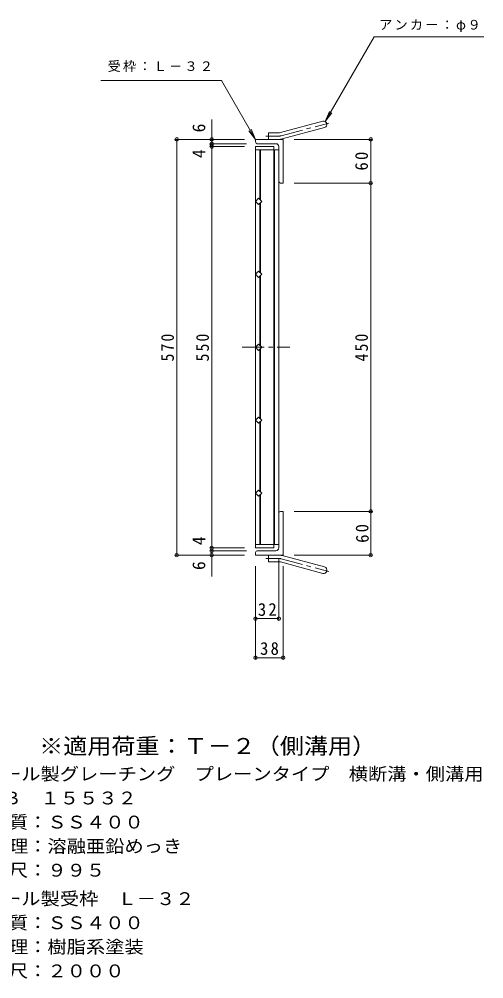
# Model space of a CAD drawing. Units: millimetres, scale not verified. Extents: x -921 to 982, y -824 to 694.
# Drawn here: x 345 to 982, y -668 to 648 of the extents above; entities that cross this region are included whole.
import ezdxf
from ezdxf.enums import TextEntityAlignment as Align

# ---------------------------------------------------------------- set-up
doc = ezdxf.new("R2010")
doc.units = ezdxf.units.MM
doc.header["$LTSCALE"] = 6
doc.header["$PDMODE"] = 32
doc.header["$PDSIZE"] = 4.8
doc.linetypes.add('CHAIN1', pattern=[8, 5, -1, 1, -1])
for name, color, linetype, lineweight in [('B-1_ピット', 2, 'Continuous', 9), ('B-2_蓋', 3, 'Continuous', 9), ('B-4_寸法', 7, 'Continuous', 9), ('F-4_F-4ﾚｲﾔ', 2, 'Continuous', 9)]:
    doc.layers.add(name, color=color, linetype=linetype, lineweight=lineweight)
doc.styles.add('ＭＳ ゴシック', font='')
doc.styles.get('ＭＳ ゴシック').set_extended_font_data('MS Gothic')

msp = doc.modelspace()

# ---------------------------------------------------------------- linework, layer by layer
at = {"layer": 'B-1_ピット'}
for p, q in [((703.064, 492.09), (761.254, 507.683)), ((686.919, 482.784), (686.919, 491.784)), ((700.734, 491.784), (686.919, 491.784)), ((705.393, 483.397), (763.584, 498.989)), ((668.919, 479.284), (668.919, 482.784)), ((706.919, 482.784), (668.919, 482.784)), ((696.919, 476.784), (671.419, 476.784)), ((706.919, 422.784), (706.919, 482.784)), ((700.919, 472.784), (700.919, 425.284)), ((703.419, 422.784), (706.919, 422.784)), ((700.919, -77.216), (700.919, -29.716)), ((703.419, -27.216), (706.919, -27.216)), ((706.919, -87.216), (706.919, -27.216)), ((668.919, -83.716), (668.919, -87.216)), ((706.919, -87.216), (668.919, -87.216)), ((696.919, -81.216), (671.419, -81.216)), ((686.919, -87.216), (686.919, -96.216)), ((705.393, -87.83), (763.584, -103.422)), ((700.734, -96.216), (686.919, -96.216)), ((703.064, -96.523), (761.254, -112.115))]:
    msp.add_line(p, q, dxfattribs=at)
at = {"layer": 'B-1_ピット', "linetype": 'CHAIN1'}
for p, q in [((704.228, 487.744), (769.395, 505.205)), ((700.734, 487.284), (683.114, 487.284)), ((700.734, -91.716), (683.114, -91.716)), ((704.228, -92.176), (769.395, -109.637))]:
    msp.add_line(p, q, dxfattribs=at)
at = {"layer": 'B-1_ピット'}
for centre, radius, start, end in [((762.419, 503.336), 4.5, 285.00014, 104.99991), ((700.734, 500.783), 9, 270, 285.00002), ((671.419, 479.284), 2.5, 180, 270), ((696.919, 472.784), 4, 0, 90), ((700.734, 500.783), 18, 270, 285), ((703.419, 425.284), 2.5, 180, 270), ((703.419, -29.716), 2.5, 90, 180), ((696.919, -77.216), 4, 270, 0), ((671.419, -83.716), 2.5, 90, 180), ((700.734, -105.216), 18, 75, 90), ((700.734, -105.216), 9, 74.99998, 90), ((762.419, -107.769), 4.5, 255.00009, 74.99986)]:
    msp.add_arc(centre, radius, start, end, dxfattribs=at)
at = {"layer": 'B-1_ピット', "linetype": 'CHAIN1'}
for centre, start, end in [((700.734, 500.783), 270, 284.99995), ((700.734, -105.216), 75.00005, 90)]:
    msp.add_arc(centre, 13.5, start, end, dxfattribs=at)
at = {"layer": 'B-2_蓋'}
for p, q in [((668.919, 472.784), (693.919, 472.784)), ((668.919, 472.784), (668.919, -77.216)), ((668.919, 468.284), (700.919, 468.284)), ((674.919, 468.284), (674.919, 400.269)), ((675.919, 468.284), (675.919, 399.269)), ((693.919, 472.784), (693.919, -77.216)), ((694.919, 468.284), (694.919, -72.716)), ((700.919, 468.284), (700.919, -72.716)), ((674.919, 395.298), (674.919, 300.269)), ((675.919, 396.298), (675.919, 299.269)), ((673.161, 302.026), (677.404, 297.784)), ((674.919, 295.298), (674.919, 200.269)), ((675.919, 296.298), (675.919, 199.269)), ((674.919, 100.269), (674.919, 195.298)), ((675.919, 99.269), (675.919, 196.298)), ((674.919, 0.269), (674.919, 95.298)), ((675.919, -0.731), (675.919, 96.298)), ((674.919, -72.716), (674.919, -4.702)), ((675.919, -72.716), (675.919, -3.702)), ((668.919, -72.716), (700.919, -72.716)), ((668.919, -77.216), (693.919, -77.216))]:
    msp.add_line(p, q, dxfattribs=at)
at = {"layer": 'B-2_蓋', "linetype": 'CHAIN1'}
msp.add_line((650.648, 197.784), (716.196, 197.784), dxfattribs=at)
at = {"layer": 'B-2_蓋'}
for points in [[(677.404, 397.784), (673.161, 393.541), (668.919, 397.784), (673.161, 402.026)], [(677.404, 97.784), (673.161, 102.026), (668.919, 97.784), (673.161, 93.541)], [(677.404, -2.216), (673.161, 2.026), (668.919, -2.216), (673.161, -6.459)]]:
    msp.add_lwpolyline(points, close=True, dxfattribs=at)
for points in [[(677.404, 297.784), (673.161, 293.541), (668.919, 297.784), (673.161, 302.026)], [(668.919, 197.784), (673.161, 202.026), (677.404, 197.784)], [(668.919, 197.783), (673.161, 193.541), (677.404, 197.783)]]:
    msp.add_lwpolyline(points, dxfattribs=at)
at = {"layer": 'B-4_寸法'}
for p, q in [((457.081, 563.384), (622.384, 563.384)), ((668.919, 482.784), (622.384, 563.384)), ((764.669, 507.233), (770.409, 521.092)), ((764.669, 507.233), (773.8, 519.134)), ((608.919, -116.313), (608.919, 509.951)), ((668.919, 482.784), (659.788, 494.684)), ((668.919, 482.784), (663.179, 496.642)), ((653.919, 482.784), (559.119, 482.784)), ((560.919, -87.216), (560.919, 482.784)), ((656.419, 476.784), (607.119, 476.784)), ((721.919, 482.784), (828.719, 482.784)), ((826.919, -87.216), (826.919, 482.784)), ((653.919, 472.784), (607.119, 472.784)), ((721.919, 422.784), (828.719, 422.784)), ((721.919, -27.216), (828.719, -27.216)), ((653.919, -77.216), (607.119, -77.216)), ((653.919, -87.216), (559.119, -87.216)), ((656.419, -81.216), (607.119, -81.216)), ((721.919, -87.216), (828.719, -87.216)), ((668.919, -102.216), (668.919, -229.557)), ((700.919, -92.216), (700.919, -176.043)), ((706.919, -102.216), (706.919, -229.557)), ((668.919, -174.243), (700.919, -174.243)), ((668.919, -227.757), (706.919, -227.757))]:
    msp.add_line(p, q, dxfattribs=at)
msp.add_lwpolyline([(764.669, 507.233), (831.729, 623.384), (981.957, 623.384)], dxfattribs=at)
for p in [(560.919, 482.784), (608.919, 482.784), (608.919, 476.784), (608.919, 472.784), (826.919, 482.784), (826.919, 422.784), (826.919, -27.216), (608.919, -77.216), (608.919, -81.216), (560.919, -87.216), (608.919, -87.216), (826.919, -87.216), (668.919, -174.243), (700.919, -174.243), (668.919, -227.757), (706.919, -227.757)]:
    msp.add_point(p, dxfattribs=at)

# ---------------------------------------------------------------- texts
at = {"layer": 'B-4_寸法', "color": 2, "style": 'ＭＳ ゴシック'}
for s, p in [('6', (605.319, 492.37)), ('4', (605.319, 457.208)), ('4', (605.319, -73.523)), ('6', (605.319, -107.586))]:
    msp.add_text(s, height=17.6, rotation=90, dxfattribs=at).set_placement(p, align=Align.BOTTOM_LEFT)
at = {"layer": 'B-4_寸法', "char_height": 13.2, "attachment_point": 7, "style": 'ＭＳ ゴシック'}
for s, insert in [('\\T1.17;アンカー：φ９', (838.51, 629.764)), ('\\T1.17;受枠：Ｌ－３２', (466.163, 575.091))]:
    msp.add_mtext(s, dxfattribs=dict(at, insert=insert))
at = {"layer": 'B-4_寸法', "color": 2, "char_height": 17.6, "attachment_point": 7, "style": 'ＭＳ ゴシック'}
for s, insert, rotation in [('\\T1.27;\\W0.95;60', (823.319, 440.034), 90), ('\\T1.27;\\W0.9;570', (557.319, 178.284), 90), ('\\T1.27;\\W0.9;550', (605.319, 178.284), 90), ('\\T1.27;\\W0.9;450', (823.319, 178.284), 90), ('\\T1.27;\\W0.95;60', (824.603, -70.069), 91.718)]:
    msp.add_mtext(s, dxfattribs=dict(at, insert=insert, rotation=rotation))
for s, insert in [('\\T1.27;\\W0.95;32', (672.169, -170.643)), ('\\T1.27;\\W0.95;38', (675.169, -224.157))]:
    msp.add_mtext(s, dxfattribs=dict(at, insert=insert))
at = {"layer": 'F-4_F-4ﾚｲﾔ', "color": 3, "style": 'ＭＳ ゴシック', "width": 1.1}
msp.add_text('※適用荷重：Ｔ－２（側溝用）', height=21.99, dxfattribs=at).set_placement((372.351, -366.432), align=Align.BOTTOM_LEFT)
at = {"layer": 'F-4_F-4ﾚｲﾔ', "style": 'ＭＳ ゴシック', "width": 1.1}
for s, p in [('スチール製グレーチング\u3000プレーンタイプ\u3000横断溝・側溝用', (268.605, -401.185)), ('ＨＳＢ\u3000１５５３２', (268.605, -434.185)), ('材質：ＳＳ４００', (304.432, -467.185)), ('処理：溶融亜鉛めっき', (304.432, -500.185)), ('定尺：９９５', (304.432, -533.185)), ('スチール製受枠\u3000Ｌ－３２', (268.605, -572.185)), ('材質：ＳＳ４００', (304.433, -605.185)), ('処理：樹脂系塗装', (304.433, -638.185)), ('定尺：２０００', (304.433, -671.185))]:
    msp.add_text(s, height=17.6, dxfattribs=at).set_placement(p, align=Align.BOTTOM_LEFT)

doc.saveas('drawing.dxf')
